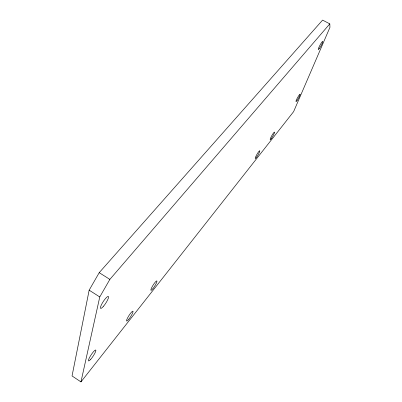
<?xml version="1.0" encoding="UTF-8"?>
<svg xmlns="http://www.w3.org/2000/svg" width="402" height="402" viewBox="0 0 402 402"><rect width="100%" height="100%" fill="white"/><g stroke="black" fill="none" stroke-linecap="round" stroke-linejoin="round"><path stroke-width="0.6" d="M89.154 290.174L72.048 375.955L80.958 381.9L293.616 111.655L329.952 27.341L329.801 23.874L322.59 20.1L99.209 272.667L89.154 290.174L99.766 296.952L80.958 381.9M99.766 296.952L109.862 279.39L329.801 23.874M99.209 272.667L109.862 279.39M297.204 100.299A4.221 0.553 -60.9 0 0 300.158 94.229A4.221 0.553 -60.9 0 0 296.827 99.023A4.221 0.553 -60.9 0 0 297.204 100.299M319.495 48.371A4.583 0.628 -61.6 0 0 322.781 41.582A4.583 0.628 -61.6 0 0 319.329 46.441A4.583 0.628 -61.6 0 0 319.495 48.371M90.505 359.584A6.548 1.196 -56.5 0 0 95.897 350.248A6.548 1.196 -56.5 0 0 90.073 356.559A6.548 1.196 -56.5 0 0 90.505 359.584M103.595 306.148A7.13 1.502 -56.9 0 0 108.399 296.445A7.13 1.502 -56.9 0 0 101.475 304.636A7.13 1.502 -56.9 0 0 103.595 306.148M128.916 319.113A5.864 1.015 -57.4 0 0 132.956 311.188A5.864 1.015 -57.4 0 0 127.499 318.062A5.864 1.015 -57.4 0 0 128.916 319.113M256.813 156.946A4.462 0.638 -60.2 0 0 259.742 150.775A4.462 0.638 -60.2 0 0 255.979 156.182A4.462 0.638 -60.2 0 0 256.813 156.946M152.941 288.661A5.563 0.945 -58 0 0 156.901 280.953A5.563 0.945 -58 0 0 151.886 287.274A5.563 0.945 -58 0 0 152.941 288.661M271.606 138.193A4.327 0.593 -60.5 0 0 274.521 132.122A4.327 0.593 -60.5 0 0 270.953 137.263A4.327 0.593 -60.5 0 0 271.606 138.193"/></g></svg>
